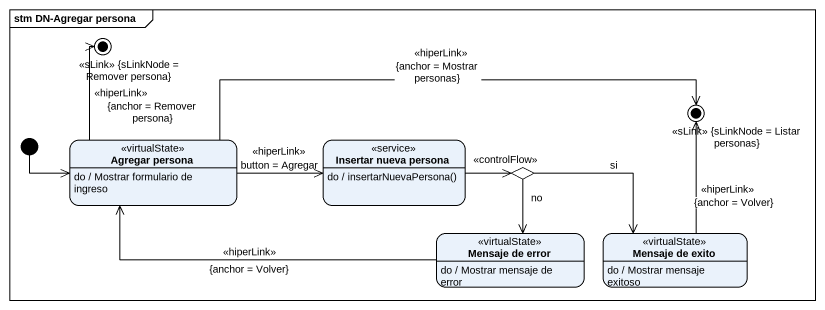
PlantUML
@startuml
mainframe stm DN-Agregar persona
hide empty description
state "<<sLink>> {sLinkNode = Remover persona}" as sLink_sLinkNode_Remover <<end>>
state "<<sLink>> {sLinkNode = Listar personas}" as sLink_sLinkNode_Listar <<end>>
state "Agregar persona" as Agregar_persona <<virtualState>>
Agregar_persona : do / Mostrar formulario de ingreso
state "Insertar nueva persona" as Insertar_nueva_persona <<service>>
Insertar_nueva_persona : do / insertarNuevaPersona()
state choice1 <<choice>>
state "Mensaje de error" as Mensaje_de_error <<virtualState>>
Mensaje_de_error : do / Mostrar mensaje de error
state "Mensaje de exito" as Mensaje_de_exito <<virtualState>>
Mensaje_de_exito : do / Mostrar mensaje exitoso
[*] -right-> Agregar_persona
Agregar_persona -up-> sLink_sLinkNode_Remover : <<hiperLink>>\n{anchor = Remover persona}
Agregar_persona -right-> sLink_sLinkNode_Listar : <<hiperLink>>\n{anchor = Mostrar personas}
Agregar_persona -right-> Insertar_nueva_persona : <<hiperLink>>\nbutton = Agregar
Insertar_nueva_persona -right-> choice1 : <<controlFlow>>
choice1 --> Mensaje_de_error : no
choice1 -right-> Mensaje_de_exito : si
Mensaje_de_error -left-> Agregar_persona : <<hiperLink>>\n{anchor = Volver}
Mensaje_de_exito -up-> sLink_sLinkNode_Listar : <<hiperLink>>\n{anchor = Volver}
@enduml
